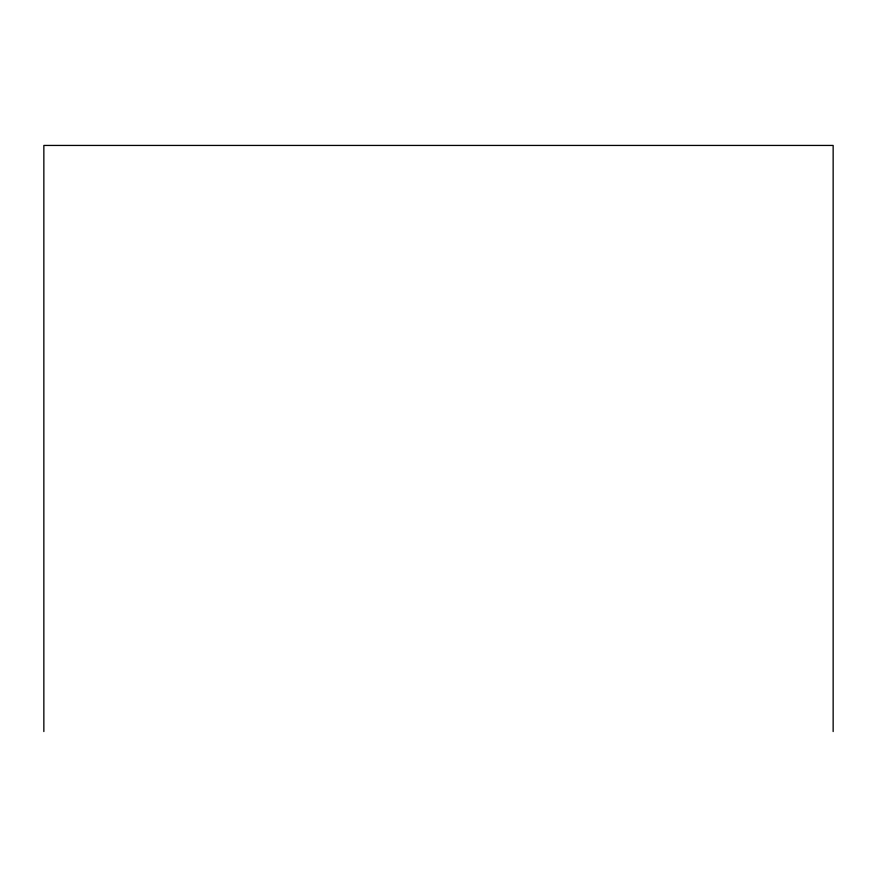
<?xml version="1.0" encoding="UTF-8"?>
<svg xmlns="http://www.w3.org/2000/svg" width="877" height="877" viewBox="0 0 877 877"><rect width="100%" height="100%" fill="white"/><g stroke="black" fill="none" stroke-linecap="round" stroke-linejoin="round"><path stroke-width="1.32" d="M833.15 731.561L833.15 145.439L43.85 145.439L43.85 731.561"/></g></svg>
